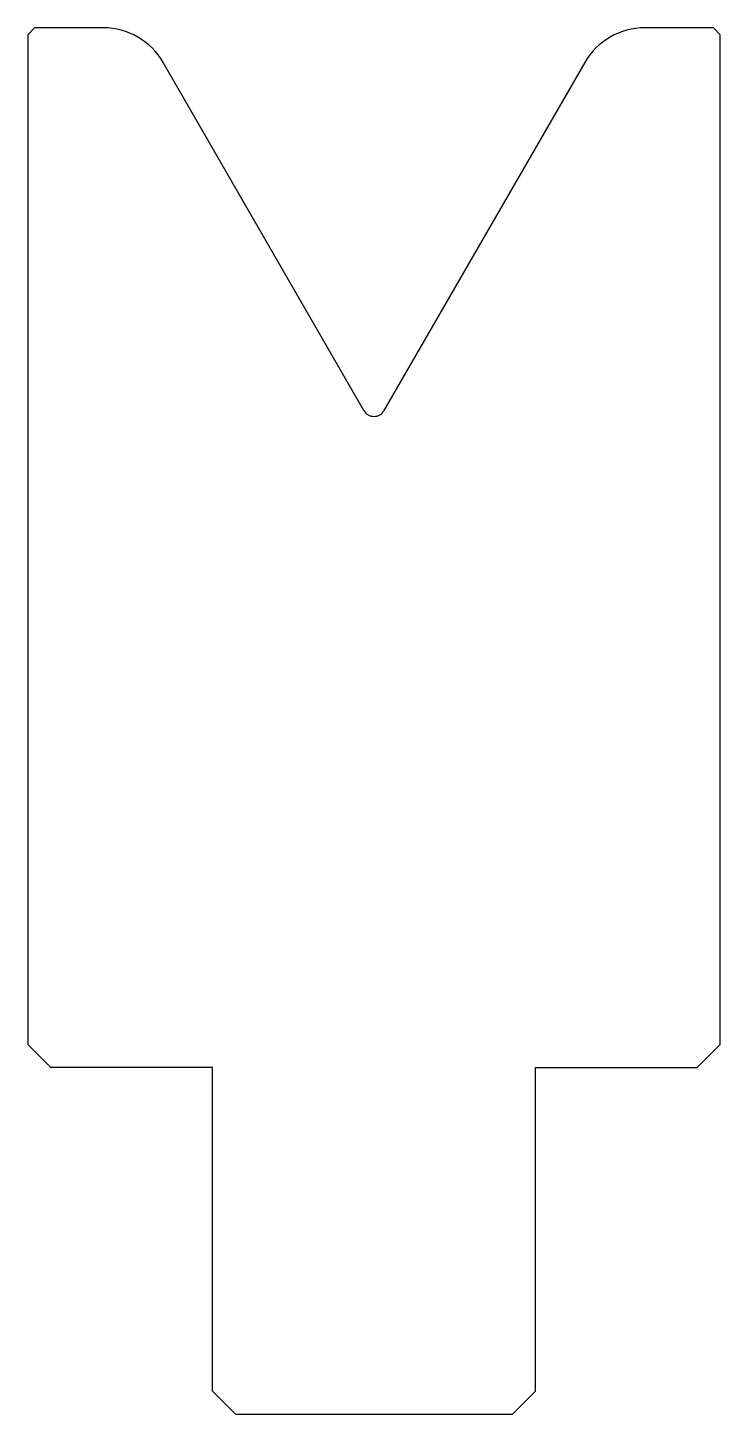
# Model space of a CAD drawing. Extents: x 50.9 to 80.9, y 74.4 to 134.4.
import ezdxf

# ---------------------------------------------------------------- set-up
doc = ezdxf.new("R2010")
doc.units = 0
doc.header["$LTSCALE"] = 25.4
doc.layers.get('0').update_dxf_attribs({"linetype": 'CONTINUOUS'})
doc.layers.add('PREDEFINITO', color=7, linetype='CONTINUOUS')

msp = doc.modelspace()

# ---------------------------------------------------------------- linework, layer by layer
at = {"linetype": 'CONTINUOUS'}
for p, q in [((51.864, 89.409), (50.864, 90.409)), ((79.864, 89.409), (80.864, 90.409)), ((58.864, 89.409), (51.864, 89.409)), ((72.864, 89.409), (79.864, 89.409))]:
    msp.add_line(p, q, dxfattribs=at)
at = {"layer": 'PREDEFINITO', "color": 7, "linetype": 'CONTINUOUS'}
for p, q in [((51.164, 134.409), (50.864, 134.109)), ((54.133, 134.409), (51.164, 134.409)), ((80.564, 134.409), (77.596, 134.409)), ((80.864, 134.109), (80.564, 134.409)), ((50.864, 134.109), (50.864, 90.409)), ((80.864, 90.409), (80.864, 134.109)), ((65.431, 117.839), (56.731, 132.909)), ((74.998, 132.909), (66.297, 117.839)), ((58.864, 75.409), (58.864, 89.409)), ((72.864, 75.409), (72.864, 89.409)), ((58.864, 75.409), (59.864, 74.409)), ((71.864, 74.409), (72.864, 75.409)), ((59.864, 74.409), (71.864, 74.409))]:
    msp.add_line(p, q, dxfattribs=at)
for centre, radius, start, end in [((54.133, 131.409), 3, 30, 90), ((77.596, 131.409), 3, 90, 150), ((65.864, 118.089), 0.5, 210, 330)]:
    msp.add_arc(centre, radius, start, end, dxfattribs=at)

doc.saveas('drawing.dxf')
